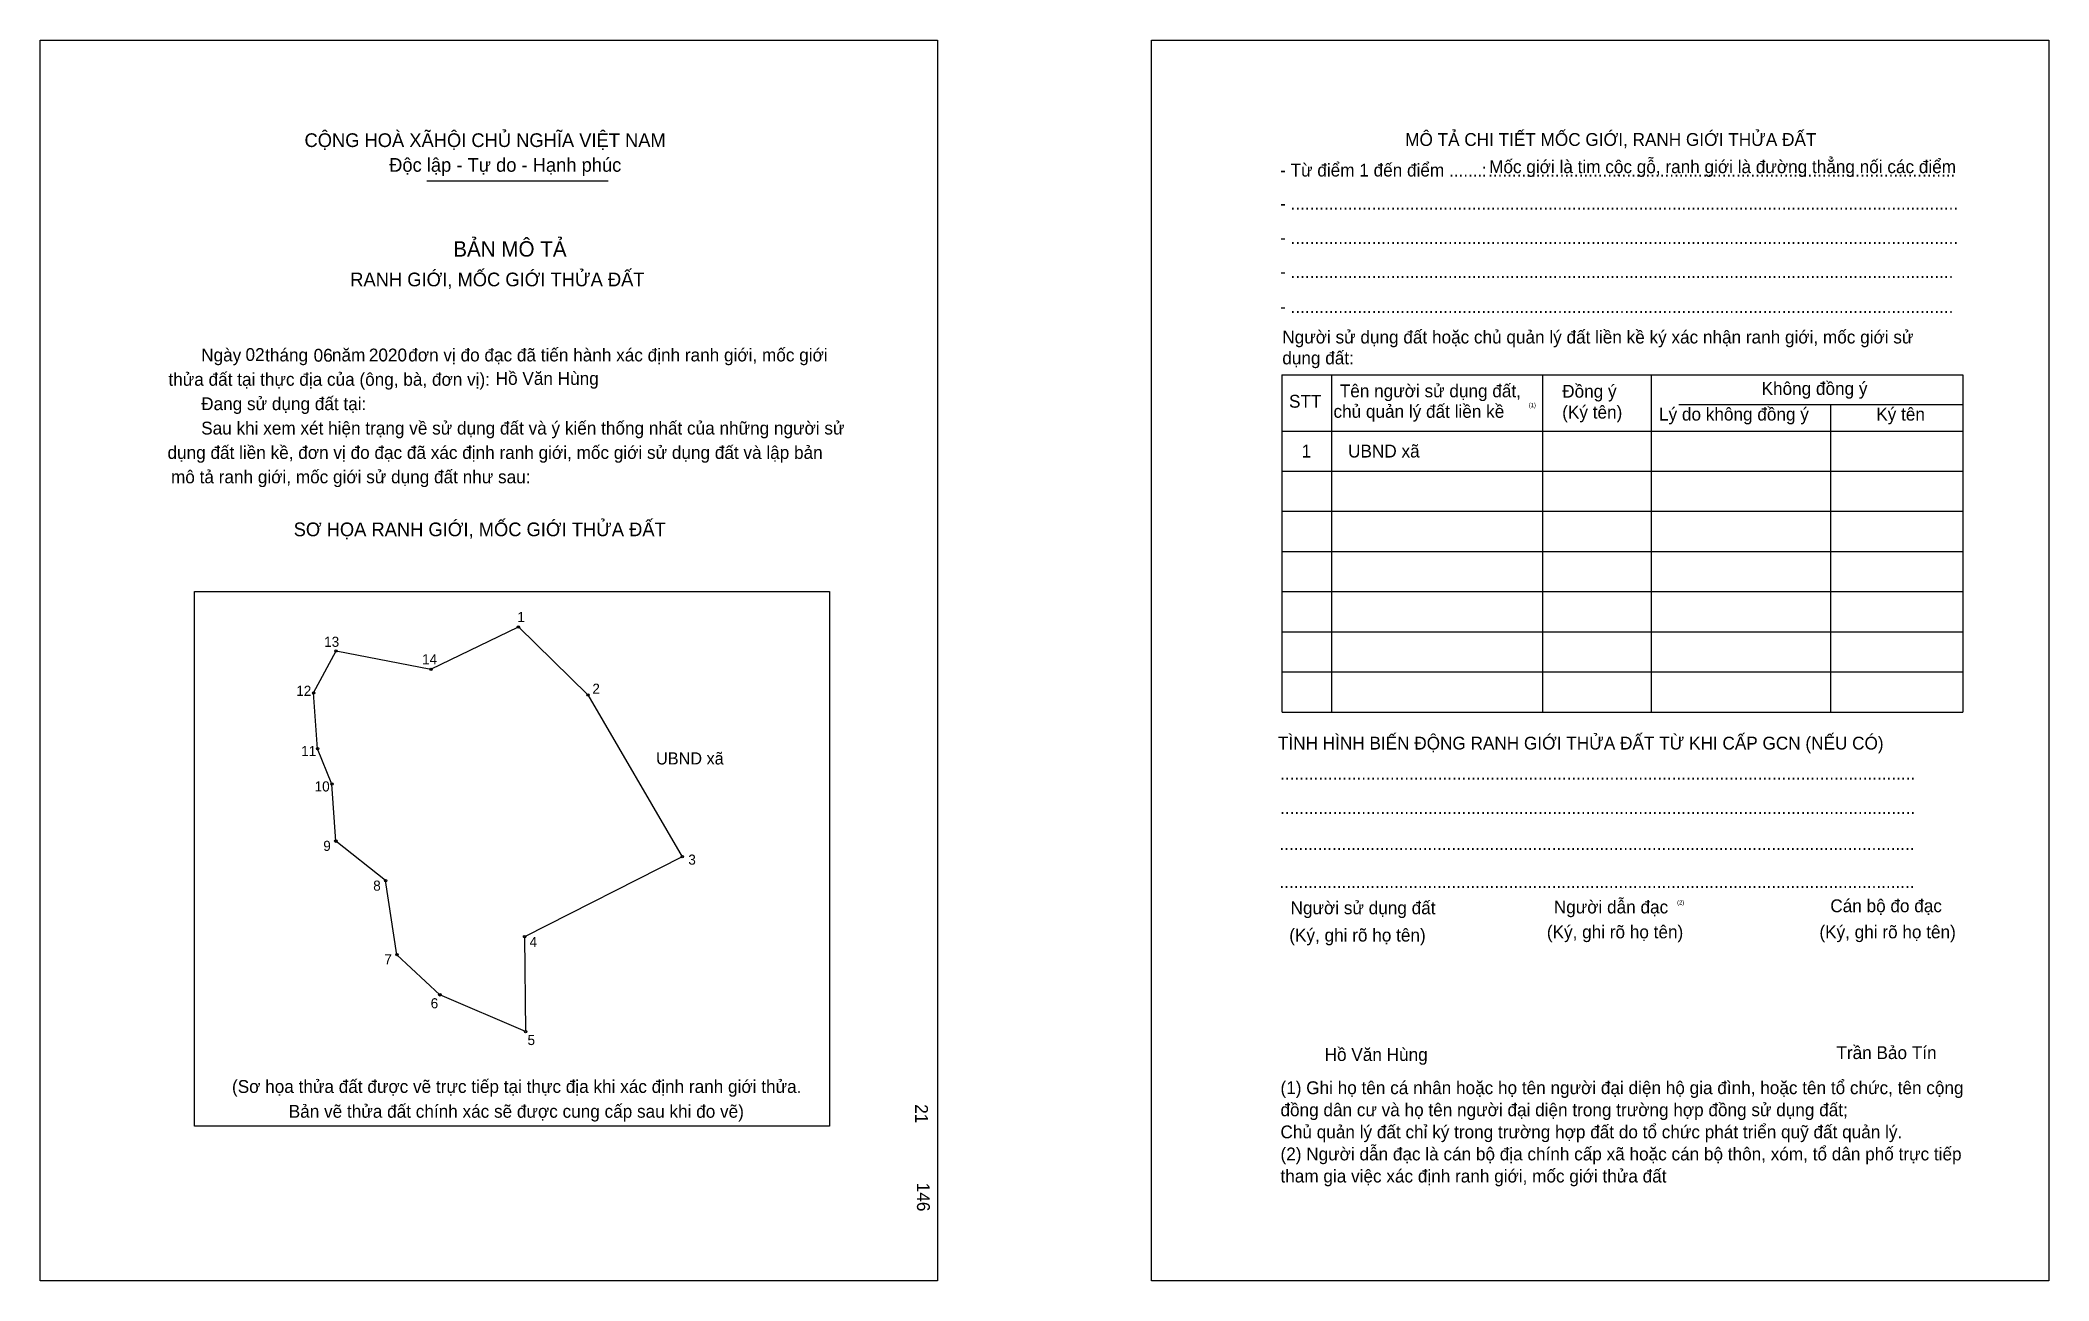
# Model space of a CAD drawing. Extents: x 547301 to 547885, y 1825175 to 1825536.
import ezdxf

# ---------------------------------------------------------------- set-up
doc = ezdxf.new("R2010")
doc.units = 0
for name, color, linetype in [('bmtKhungInTrang1', 7, 'Continuous'), ('bmtKhungInTrang2', 7, 'Continuous'), ('bmtNoiDung', 7, 'Continuous'), ('bmtTemplate', 7, 'Continuous'), ('CanhThua', 7, 'Continuous'), ('MocDinhThua', 7, 'Continuous'), ('SoHieuDinhThua', 7, 'Continuous'), ('TenChuLanCan', 7, 'Continuous')]:
    doc.layers.add(name, color=color, linetype=linetype)

msp = doc.modelspace()

# ---------------------------------------------------------------- linework, layer by layer
at = {"layer": 'bmtKhungInTrang1'}
msp.add_lwpolyline([(547301.09, 1825536.22), (547562.08, 1825536.22), (547562.08, 1825175.23), (547301.09, 1825175.23)], close=True, dxfattribs=at)
at = {"layer": 'bmtKhungInTrang2'}
msp.add_lwpolyline([(547624.32, 1825536.22), (547885.32, 1825536.22), (547885.32, 1825175.23), (547624.32, 1825175.23)], close=True, dxfattribs=at)
at = {"layer": 'bmtTemplate'}
for p, q in [((547413.56, 1825495.31), (547466.34, 1825495.31)), ((547676.68, 1825438.85), (547676.68, 1825340.72)), ((547738.08, 1825438.85), (547738.08, 1825340.72)), ((547769.66, 1825438.97), (547769.66, 1825340.72)), ((547860.33, 1825438.85), (547860.33, 1825340.72)), ((547777.67, 1825430.21), (547860.33, 1825430.21)), ((547662.37, 1825422.5), (547860.33, 1825422.5)), ((547662.37, 1825410.82), (547860.33, 1825410.82)), ((547662.37, 1825399.13), (547860.33, 1825399.13)), ((547662.37, 1825387.45), (547860.33, 1825387.45)), ((547662.37, 1825375.77), (547860.33, 1825375.77)), ((547662.37, 1825364.08), (547860.33, 1825364.08)), ((547662.37, 1825352.4), (547860.33, 1825352.4)), ((547662.37, 1825340.72), (547860.33, 1825340.72))]:
    msp.add_line(p, q, dxfattribs=at)
for points in [[(547662.24, 1825438.85), (547860.33, 1825438.85)], [(547662.24, 1825438.85), (547662.24, 1825340.72)], [(547821.8, 1825430.09), (547821.8, 1825340.72)]]:
    msp.add_lwpolyline(points, dxfattribs=at)
msp.add_lwpolyline([(547345.99, 1825220.19), (547345.99, 1825375.76), (547530.66, 1825375.76), (547530.66, 1825220.19)], close=True, dxfattribs=at)
at = {"layer": 'CanhThua'}
for p, q in [((547414.75, 1825353.17), (547440.2, 1825365.5)), ((547440.2, 1825365.5), (547460.42, 1825345.71)), ((547380.63, 1825346.29), (547387.14, 1825358.52)), ((547387.14, 1825358.52), (547414.75, 1825353.17)), ((547381.78, 1825330.05), (547380.63, 1825346.29)), ((547460.42, 1825345.71), (547487.83, 1825298.63)), ((547385.96, 1825319.76), (547381.78, 1825330.05)), ((547387.08, 1825303.17), (547385.96, 1825319.76)), ((547401.56, 1825291.7), (547387.08, 1825303.17)), ((547487.83, 1825298.63), (547441.97, 1825275.37)), ((547404.85, 1825270.13), (547401.56, 1825291.7)), ((547441.97, 1825275.37), (547442.27, 1825247.76)), ((547417.33, 1825258.46), (547404.85, 1825270.13)), ((547442.27, 1825247.76), (547417.33, 1825258.46))]:
    msp.add_line(p, q, dxfattribs=at)
at = {"layer": 'MocDinhThua'}
for centre in [(547440.2, 1825365.5), (547387.14, 1825358.52), (547414.75, 1825353.17), (547380.63, 1825346.29), (547460.42, 1825345.71), (547381.78, 1825330.05), (547385.96, 1825319.76), (547387.08, 1825303.17), (547487.83, 1825298.63), (547401.56, 1825291.7), (547441.97, 1825275.37), (547404.85, 1825270.13), (547417.33, 1825258.46), (547442.27, 1825247.76)]:
    msp.add_circle(centre, 0.353, dxfattribs=at)

# ---------------------------------------------------------------- texts
at = {"layer": 'bmtNoiDung'}
for s, height, p in [('02', 3.734, (547360.81, 1825442.88)), ('06', 3.734, (547380.62, 1825442.67)), ('2020', 3.734, (547396.68, 1825442.75)), ('Hồ Văn Hùng', 3.7344, (547433.57, 1825435.93)), ('1', 3.73, (547667.98, 1825414.79)), ('UBND xã ', 3.734, (547681.5, 1825414.79)), ('Hồ Văn Hùng', 3.7344, (547674.68, 1825239.21))]:
    msp.add_text(s, height=height, dxfattribs=at).set_placement(p)
for s, p in [('21', (547555.58, 1825226.62)), ('146', (547556.11, 1825203.76))]:
    msp.add_text(s, height=3.734, rotation=270, dxfattribs=at).set_placement(p)
at = {"layer": 'bmtTemplate'}
for s, height, p in [('CỘNG HOÀ XÃHỘI CHỦ NGHĨA VIỆT NAM', 3.9833, (547377.97, 1825505.13)), ('MÔ TẢ CHI TIẾT MỐC GIỚI, RANH GIỚI THỬA ĐẤT', 3.7329, (547698.12, 1825505.45)), ('Độc lập - Tự do - Hạnh phúc', 3.9833, (547402.6, 1825497.93)), ('- Từ điểm 1 đến điểm .......', 3.7329, (547661.73, 1825496.55)), ('Mốc giới là tim cộc gỗ, ranh giới là đường thẳng nối các điểm', 3.7329, (547722.53, 1825497.54)), (':', 3.73, (547720.38, 1825496.55)), ('..................................................................................................', 3.7329, (547722.22, 1825496.55)), ('- ............................................................................................................................................', 3.73295, (547661.73, 1825486.87)), ('BẢN MÔ TẢ', 4.481, (547421.24, 1825473.24)), ('- ............................................................................................................................................', 3.73295, (547661.73, 1825476.94)), ('RANH GIỚI, MỐC GIỚI THỬA ĐẤT', 3.9833, (547391.28, 1825464.6)), ('- ...........................................................................................................................................', 3.73295, (547661.73, 1825467.01)), ('- ...........................................................................................................................................', 3.73295, (547661.73, 1825456.85)), ('Người sử dụng đất hoặc chủ quản lý đất liền kề ký xác nhận ranh giới, mốc giới sử', 3.7329, (547662.37, 1825447.97)), ('Ngày     tháng     năm         đơn vị đo đạc đã tiến hành xác định ranh giới, mốc giới ', 3.7344, (547347.92, 1825442.75)), ('dụng đất:', 3.733, (547662.37, 1825441.89)), ('thửa đất tại thực địa của (ông, bà, đơn vị):', 3.7344, (547338.4, 1825435.66)), ('Tên người sử dụng đất,', 3.7329, (547679.09, 1825432.31)), ('Đồng ý', 3.733, (547743.78, 1825432.2)), ('Không đồng ý', 3.7329, (547801.76, 1825433.01)), ('Đang sử dụng đất tại:', 3.7344, (547347.92, 1825428.57)), ('STT', 3.733, (547664.32, 1825429.28)), ('chủ quản lý đất liền kề', 3.7329, (547677.26, 1825426.34)), ('(1)', 1.245, (547734.03, 1825429.41)), ('(Ký tên)', 3.733, (547743.78, 1825426.12)), ('Lý do không đồng ý', 3.7329, (547771.95, 1825425.54)), ('Sau khi xem xét hiện trạng về sử dụng đất và ý kiến thống nhất của những người sử ', 3.7344, (547347.92, 1825421.48)), ('Ký tên', 3.733, (547835.12, 1825425.54)), ('dụng đất liền kề, đơn vị đo đạc đã xác định ranh giới, mốc giới sử dụng đất và lập bản', 3.7344, (547338.12, 1825414.38)), ('mô tả ranh giới, mốc giới sử dụng đất như sau:', 3.7344, (547339.14, 1825407.29)), ('SƠ HỌA RANH GIỚI, MỐC GIỚI THỬA ĐẤT', 3.9833, (547374.82, 1825391.89)), ('TÌNH HÌNH BIẾN ĐỘNG RANH GIỚI THỬA ĐẤT TỪ KHI CẤP GCN (NẾU CÓ)', 3.7329, (547661.1, 1825329.82)), ('.....................................................................................................................................', 3.73854, (547661.73, 1825321.04)), ('.....................................................................................................................................', 3.73854, (547661.73, 1825311.11)), ('.....................................................................................................................................', 3.73854, (547661.54, 1825300.59)), ('.....................................................................................................................................', 3.73854, (547661.54, 1825289.49)), ('Người sử dụng đất', 3.7329, (547664.78, 1825281.9)), ('Người dẫn đạc', 3.7329, (547741.34, 1825282.14)), ('(2)', 1.245, (547777.19, 1825284.71)), ('Cán bộ đo đạc', 3.7329, (547821.76, 1825282.49)), ('(Ký, ghi rõ họ tên)', 3.7329, (547664.4, 1825273.96)), ('(Ký, ghi rõ họ tên)', 3.7329, (547739.31, 1825274.89)), ('(Ký, ghi rõ họ tên)', 3.7329, (547818.59, 1825274.89)), ('Trần Bảo Tín', 3.7329, (547823.54, 1825239.76)), ('(Sơ họa thửa đất được vẽ trực tiếp tại thực địa khi xác định ranh giới thửa.', 3.7344, (547356.88, 1825229.91)), ('(1) Ghi họ tên cá nhân hoặc họ tên người đại diện hộ gia đình, hoặc tên tổ chức, tên cộng', 3.7329, (547661.84, 1825229.55)), ('Bản vẽ thửa đất chính xác sẽ được cung cấp sau khi đo vẽ)', 3.7344, (547373.39, 1825222.69)), ('đồng dân cư và họ tên người đại diện trong trường hợp đồng sử dụng đất;', 3.7329, (547661.84, 1825223.13)), ('Chủ quản lý đất chỉ ký trong trường hợp đất do tổ chức phát triển quỹ đất quản lý.', 3.7329, (547661.84, 1825216.7)), ('(2) Người dẫn đạc là cán bộ địa chính cấp xã hoặc cán bộ thôn, xóm, tổ dân phố trực tiếp', 3.7329, (547661.84, 1825210.28)), ('tham gia việc xác định ranh giới, mốc giới thửa đất', 3.7329, (547661.84, 1825203.85))]:
    msp.add_text(s, height=height, dxfattribs=at).set_placement(p)
at = {"layer": 'SoHieuDinhThua'}
for s, height, p in [('1', 2.94, (547439.9, 1825366.93)), ('13', 2.944, (547383.68, 1825359.7)), ('14', 2.944, (547412.18, 1825354.62)), ('12', 2.944, (547375.57, 1825345.43)), ('2', 2.94, (547461.7, 1825346.05)), ('11', 2.944, (547377, 1825327.91)), ('10', 2.944, (547380.91, 1825317.62)), ('9', 2.94, (547383.43, 1825300.33)), ('3', 2.94, (547489.6, 1825296.32)), ('8', 2.94, (547397.96, 1825288.75)), ('4', 2.94, (547443.44, 1825272.37)), ('7', 2.94, (547401.19, 1825267.28)), ('6', 2.94, (547414.67, 1825254.52)), ('5', 2.94, (547442.84, 1825243.84))]:
    msp.add_text(s, height=height, dxfattribs=at).set_placement(p)
at = {"layer": 'TenChuLanCan'}
msp.add_text('UBND xã', height=3.532, dxfattribs=at).set_placement((547480.22, 1825325.47))

doc.saveas('drawing.dxf')
